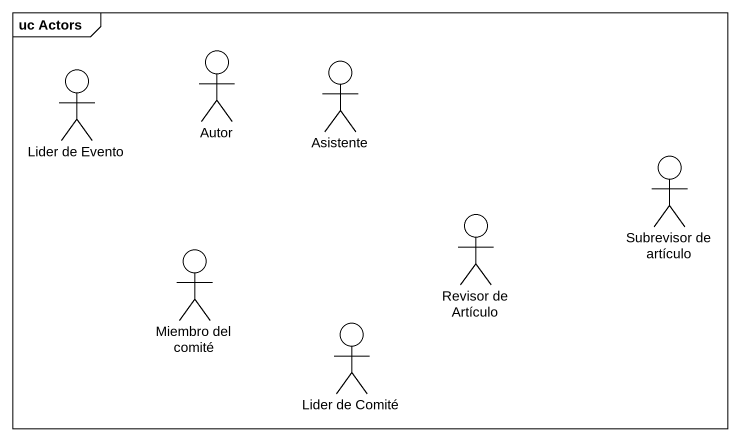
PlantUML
@startuml
mainframe uc Actors
actor "Lider de Evento" as Lider_de_Evento
actor Autor
actor Asistente
actor "Subrevisor de artículo" as Subrevisor_de_artículo
actor "Miembro del comité" as Miembro_del_comité
actor "Revisor de Artículo" as Revisor_de_Artículo
actor "Lider de Comité" as Lider_de_Comité
@enduml
